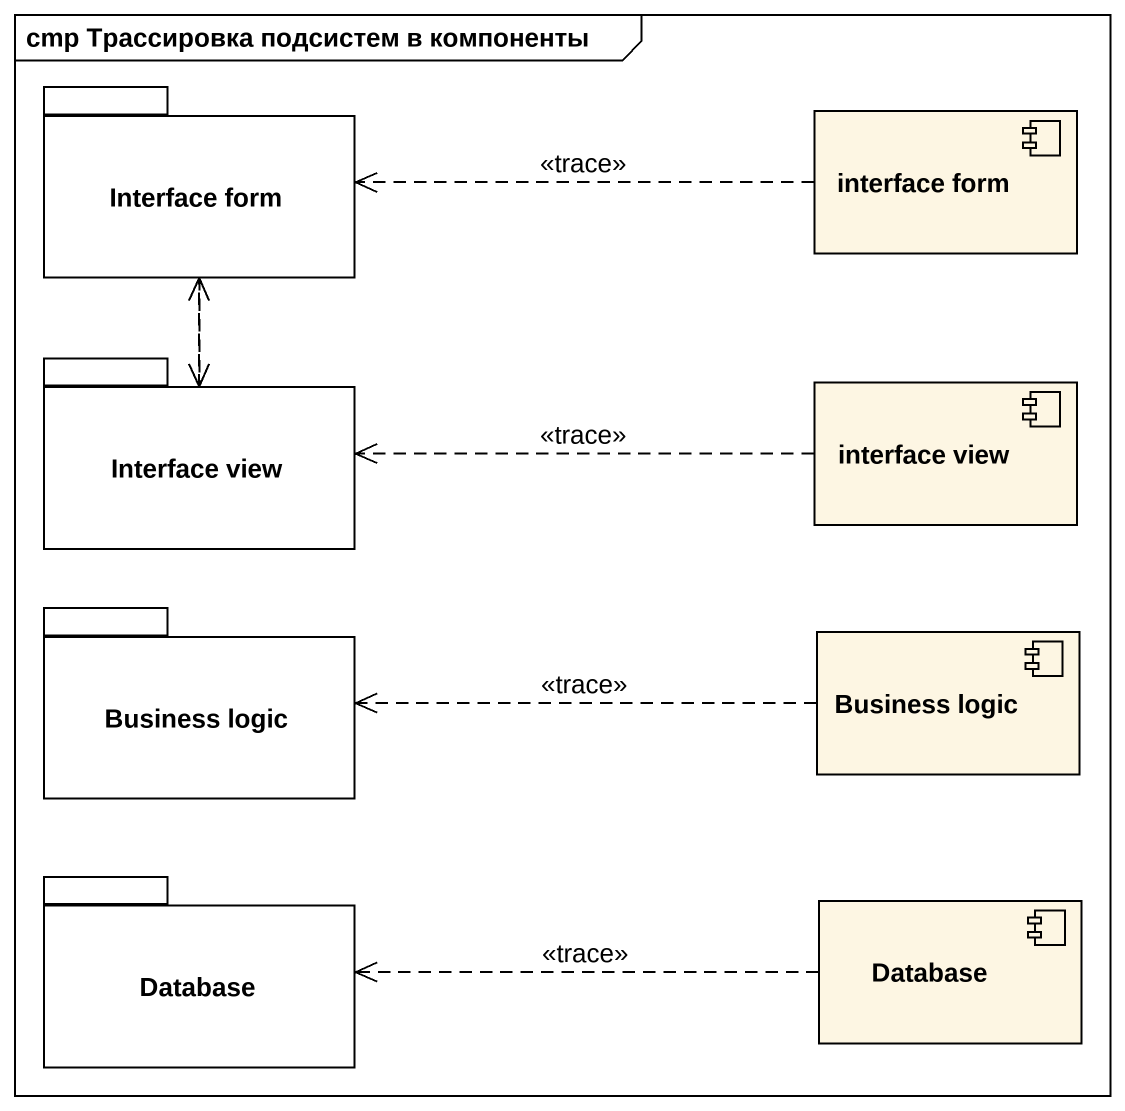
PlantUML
@startuml
mainframe cmp Трассировка подсистем в компоненты
package "Interface form" as Interface_form {
}
component "interface form" as interface_form
package "Interface view" as Interface_view {
}
component "interface view" as interface_view
package "Business logic" as Business_logic {
}
component "Business logic" as Business_logic_2
package "Database" as Database_ {
}
component "Database" as Database__2
Interface_form ..> Interface_view
interface_form .left.> Interface_form : <<trace>>
Interface_view .up.> Interface_form
interface_view .left.> Interface_view : <<trace>>
Business_logic_2 .left.> Business_logic : <<trace>>
Database__2 .left.> Database_ : <<trace>>
@enduml
